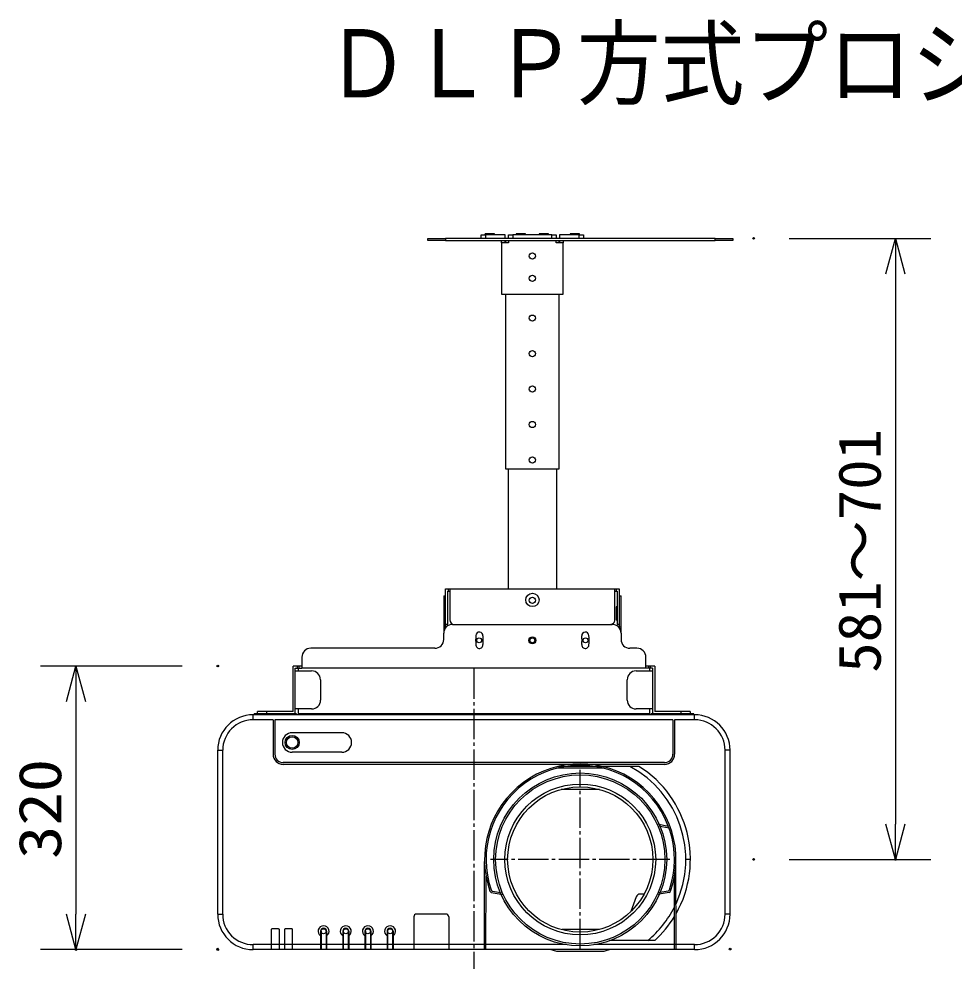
# Model space of a CAD drawing. Units: millimetres, scale not verified. Extents: x -63 to 63, y -57 to 57.
# Drawn here: x -52.8 to 0, y 3.7 to 57.3 of the extents above; entities that cross this region are included whole.
import ezdxf
from ezdxf.enums import TextEntityAlignment as Align

# ---------------------------------------------------------------- set-up
doc = ezdxf.new("R2010")
doc.units = ezdxf.units.MM
doc.header["$LTSCALE"] = 0.190236
doc.header["$PDMODE"] = 32
doc.header["$PDSIZE"] = 0.0951
doc.linetypes.add('CHAIN2', pattern=[12, 9, -1, 1, -1])
for name, color, linetype in [('0-0_MOJI1', 2, 'Continuous'), ('0-2_GAIKEI', 1, 'Continuous'), ('0-3_KIJUN', 3, 'Continuous'), ('0-4_WAKU', 7, 'Continuous')]:
    doc.layers.add(name, color=color, linetype=linetype)
doc.styles.add('ＭＳ ゴシック', font='')
doc.styles.get('ＭＳ ゴシック').set_extended_font_data('MS Gothic')

# ---------------------------------------------------------------- blocks, each defined once
blk = doc.blocks.new('_OPEN30')
at = {"layer": '0-3_KIJUN', "color": 7}
blk.add_line((0, 0), (-1, 0), dxfattribs=at)
blk.add_lwpolyline([(-1, 0.26795), (0, 0), (-1, -0.26795)], dxfattribs=at)

msp = doc.modelspace()

# ---------------------------------------------------------------- linework, layer by layer
at = {"layer": '0-2_GAIKEI'}
for p, q in [((-26.7236, 44.9645), (-26.7236, 45.1645)), ((-26.7236, 45.1645), (-26.4736, 45.1645)), ((-26.5011, 45.1645), (-26.5011, 45.2145)), ((-25.9711, 45.2145), (-26.5011, 45.2145)), ((-26.4736, 45.1645), (-26.4736, 44.9645)), ((-25.3736, 45.1645), (-26.4736, 45.1645)), ((-25.9711, 45.1645), (-25.9711, 45.2145)), ((-25.3736, 44.9645), (-25.3736, 45.1645)), ((-25.1861, 45.1645), (-24.9361, 45.1645)), ((-25.1861, 44.9645), (-25.1861, 45.1645)), ((-24.9361, 45.1645), (-24.9361, 44.9645)), ((-22.7361, 45.1645), (-24.9361, 45.1645)), ((-24.7511, 45.2145), (-24.7511, 45.1645)), ((-24.2211, 45.1645), (-24.2211, 45.2145)), ((-23.4511, 45.2145), (-23.4511, 45.1645)), ((-22.9211, 45.1645), (-22.9211, 45.2145)), ((-22.7361, 44.9645), (-22.7361, 45.1645)), ((-22.7361, 45.1645), (-22.4861, 45.1645)), ((-22.4861, 45.1645), (-22.4861, 44.9645)), ((-22.2986, 45.1645), (-22.2986, 44.9645)), ((-21.1986, 45.1645), (-22.2986, 45.1645)), ((-21.7011, 45.2145), (-21.7011, 45.1645)), ((-21.1711, 45.2145), (-21.7011, 45.2145)), ((-21.1986, 44.9645), (-21.1986, 45.1645)), ((-21.1986, 45.1645), (-20.9486, 45.1645)), ((-21.1711, 45.1645), (-21.1711, 45.2145)), ((-20.9486, 45.1645), (-20.9486, 44.9645)), ((-28.7361, 44.9645), (-28.7361, 44.8395)), ((-25.5736, 44.7145), (-25.5736, 44.8395)), ((-25.1861, 44.7145), (-25.5736, 44.7145)), ((-25.3736, 44.7145), (-25.3736, 44.8395)), ((-25.3486, 44.8395), (-25.3486, 44.7145)), ((-25.1861, 44.8395), (-25.1861, 44.7145)), ((-22.4861, 44.7145), (-22.4861, 44.8395)), ((-22.0986, 44.7145), (-22.4861, 44.7145)), ((-22.3236, 44.7145), (-22.3236, 44.8395)), ((-22.2986, 44.8395), (-22.2986, 44.7145)), ((-22.0986, 44.8395), (-22.0986, 44.7145)), ((-13.5361, 44.8395), (-13.5361, 44.9645)), ((-36.8361, 20.8395), (-37.3361, 20.8395)), ((-37.2111, 20.7145), (-36.8361, 20.7145)), ((-37.2111, 20.5645), (-36.2861, 20.5645)), ((-37.0861, 20.7145), (-37.0861, 20.8395)), ((-37.0361, 20.5645), (-37.0361, 20.7145)), ((-36.9861, 20.7145), (-36.9861, 20.8395)), ((-17.9861, 20.5645), (-17.0611, 20.5645)), ((-16.9361, 20.8395), (-17.4361, 20.8395)), ((-17.2861, 20.8395), (-17.2861, 20.7145)), ((-17.2361, 20.7145), (-17.2361, 20.5645)), ((-17.1861, 20.8395), (-17.1861, 20.7145)), ((-35.7861, 20.0645), (-35.7861, 18.9145)), ((-18.4861, 18.9145), (-18.4861, 20.0645)), ((-38.8361, 18.2645), (-38.8361, 18.1395)), ((-36.2861, 18.4145), (-37.2111, 18.4145)), ((-37.0361, 18.1395), (-37.0361, 18.4145)), ((-17.0611, 18.4145), (-17.9861, 18.4145)), ((-17.2361, 18.4145), (-17.2361, 18.1395)), ((-15.4361, 18.1395), (-15.4361, 18.2645)), ((-39.5861, 17.808), (-39.5861, 18.0895)), ((-38.4605, 17.808), (-39.5861, 17.808)), ((-38.4604, 17.808), (-38.4604, 15.8645)), ((-15.9106, 17.808), (-38.3615, 17.808)), ((-38.3615, 17.808), (-38.3615, 15.8645)), ((-17.2361, 18.1395), (-37.0361, 18.1395)), ((-15.9106, 17.808), (-15.9107, 15.8645)), ((-14.6861, 17.808), (-15.8117, 17.808)), ((-15.8117, 17.808), (-15.8117, 15.8645)), ((-14.6861, 17.808), (-14.6861, 18.0895)), ((-34.5861, 17.077), (-37.3861, 17.077)), ((-41.5861, 16.0895), (-41.3046, 16.0895)), ((-41.3046, 6.8395), (-41.3046, 16.0895)), ((-12.6861, 16.0895), (-12.9676, 16.0895)), ((-12.9676, 6.8395), (-12.9676, 16.0895)), ((-34.5861, 15.977), (-37.3861, 15.977)), ((-16.3861, 15.389), (-37.8861, 15.389)), ((-16.3861, 15.2901), (-37.8861, 15.2901)), ((-19.8077, 15.0705), (-22.4643, 15.0705)), ((-17.8241, 15.1783), (-22.4098, 15.1783)), ((-20.0552, 13.8755), (-22.2169, 13.8755)), ((-16.1598, 11.7869), (-16.7952, 11.9081)), ((-16.1272, 11.6975), (-16.7505, 11.8072)), ((-26.5419, 4.8395), (-26.5325, 9.8031)), ((-15.7303, 4.8395), (-15.7397, 9.8031)), ((-14.9263, 9.9255), (-15.1842, 9.9255)), ((-26.4539, 4.8395), (-26.4504, 8.9799)), ((-15.8183, 4.8395), (-15.8218, 8.9799)), ((-26.1517, 8.0707), (-25.4814, 7.9525)), ((-26.0871, 8.1433), (-25.5217, 8.0437)), ((-16.1205, 8.0707), (-16.7908, 7.9525)), ((-16.185, 8.1433), (-16.7505, 8.0437)), ((-17.9859, 7.811), (-18.287, 6.9838)), ((-17.5349, 7.9755), (-17.751, 7.9755)), ((-41.5545, 6.8395), (-41.3046, 6.8395)), ((-30.5228, 6.6892), (-30.5228, 4.8395)), ((-28.7095, 6.8495), (-30.3626, 6.8495)), ((-28.5493, 6.6892), (-28.5493, 4.8395)), ((-12.6861, 6.8395), (-12.9676, 6.8395)), ((-38.5455, 4.8395), (-38.5455, 5.9759)), ((-38.4855, 6.0358), (-38.1867, 6.0358)), ((-38.1268, 5.9759), (-38.1268, 4.8395)), ((-37.7955, 4.8395), (-37.7955, 5.9759)), ((-37.7355, 6.0358), (-37.4367, 6.0358)), ((-37.3768, 5.9759), (-37.3768, 4.8395)), ((-20.0552, 5.9755), (-22.1586, 5.9755)), ((-35.7809, 5.877), (-35.7809, 4.8395)), ((-35.7526, 5.877), (-35.7526, 4.8395)), ((-35.4696, 5.877), (-35.4696, 4.8395)), ((-35.4414, 5.877), (-35.4414, 4.8395)), ((-34.5309, 5.877), (-34.5309, 4.8395)), ((-34.5026, 5.877), (-34.5026, 4.8395)), ((-34.2196, 5.877), (-34.2196, 4.8395)), ((-34.1914, 5.877), (-34.1914, 4.8395)), ((-33.2809, 5.877), (-33.2809, 4.8395)), ((-33.2526, 5.877), (-33.2526, 4.8395)), ((-32.9696, 5.877), (-32.9696, 4.8395)), ((-32.9414, 5.877), (-32.9414, 4.8395)), ((-32.0309, 5.877), (-32.0309, 4.8395)), ((-32.0026, 5.877), (-32.0026, 4.8395)), ((-31.7196, 5.877), (-31.7196, 4.8395)), ((-31.6913, 5.877), (-31.6913, 4.8395)), ((-39.5861, 4.8395), (-39.5861, 5.121)), ((-21.9312, 5.121), (-39.5861, 5.121)), ((-14.6861, 5.121), (-20.341, 5.121)), ((-16.9372, 5.3504), (-19.5121, 5.3504)), ((-14.6861, 4.8395), (-14.6861, 5.121))]:
    msp.add_line(p, q, dxfattribs=at)
at = {"layer": '0-2_GAIKEI', "color": 7}
for p, q in [((-29.7361, 44.9645), (-28.7361, 44.9645)), ((-29.7361, 44.8395), (-29.7361, 44.9645)), ((-28.7361, 44.8395), (-29.7361, 44.8395)), ((-13.5361, 44.9645), (-28.7361, 44.9645)), ((-28.7361, 44.8395), (-13.5361, 44.8395)), ((-25.5736, 44.7145), (-25.5736, 41.8145)), ((-22.0986, 41.8145), (-22.0986, 44.7145)), ((-13.5361, 44.9645), (-12.5361, 44.9645)), ((-12.5361, 44.8395), (-13.5361, 44.8395)), ((-12.5361, 44.9645), (-12.5361, 44.8395)), ((-25.5736, 41.8145), (-22.0986, 41.8145)), ((-25.3486, 41.8145), (-25.3486, 31.9645)), ((-22.3236, 31.9645), (-22.3236, 41.8145)), ((-25.3486, 31.9645), (-22.3236, 31.9645)), ((-25.2111, 31.9645), (-25.2111, 25.1895)), ((-22.4611, 25.1895), (-22.4611, 31.9645)), ((-28.7361, 25.1895), (-28.5861, 25.1895)), ((-28.7361, 24.7895), (-28.7361, 25.1895)), ((-28.5861, 25.1895), (-28.5861, 25.0645)), ((-28.5861, 25.1895), (-28.4861, 25.1895)), ((-28.4861, 25.1895), (-19.1861, 25.1895)), ((-28.4861, 25.1895), (-28.4861, 23.4395)), ((-19.1861, 25.1895), (-19.0861, 25.1895)), ((-19.1861, 23.4395), (-19.1861, 25.1895)), ((-19.0861, 25.0645), (-19.0861, 25.1895)), ((-19.0861, 25.1895), (-18.9361, 25.1895)), ((-18.9361, 25.1895), (-18.9361, 24.7895)), ((-28.8361, 24.7895), (-28.7361, 24.7895)), ((-28.7361, 23.1895), (-28.7361, 24.7895)), ((-28.6111, 25.0645), (-28.5861, 25.0645)), ((-28.6111, 23.4395), (-28.6111, 25.0645)), ((-28.5861, 25.0645), (-28.4861, 25.0645)), ((-19.1861, 25.0645), (-19.0861, 25.0645)), ((-19.0861, 25.0645), (-19.0611, 25.0645)), ((-19.0611, 25.0645), (-19.0611, 23.4395)), ((-18.9361, 24.7895), (-18.9361, 23.1895)), ((-18.9361, 24.7895), (-18.8361, 24.7895)), ((-19.0611, 24.177), (-19.1111, 24.177)), ((-19.1111, 24.177), (-19.1111, 23.702)), ((-19.1111, 23.702), (-19.1111, 23.452)), ((-28.6111, 23.1895), (-28.7361, 23.1895)), ((-28.7361, 23.0395), (-28.7361, 23.1895)), ((-28.6111, 23.1895), (-28.6111, 23.4395)), ((-28.3361, 23.1895), (-19.3361, 23.1895)), ((-19.1111, 23.452), (-19.0611, 23.452)), ((-19.0611, 23.4395), (-19.0611, 23.1895)), ((-18.9361, 23.1895), (-19.0611, 23.1895)), ((-18.9361, 23.1895), (-18.9361, 23.0395)), ((-28.692, 23.0395), (-28.8361, 23.0395)), ((-28.8361, 22.3395), (-28.8361, 22.6895)), ((-18.8361, 23.0395), (-18.9802, 23.0395)), ((-18.8361, 22.6895), (-18.8361, 22.3395)), ((-29.3361, 21.8395), (-36.3361, 21.8395)), ((-17.9361, 21.8395), (-18.3361, 21.8395)), ((-36.8361, 21.3395), (-36.8361, 20.7145)), ((-17.4361, 20.7145), (-17.4361, 21.3395)), ((-37.3361, 18.2645), (-37.3361, 20.8395)), ((-37.2111, 18.1395), (-37.2111, 20.7145)), ((-17.0611, 20.7145), (-36.8361, 20.7145)), ((-17.0611, 20.7145), (-17.0611, 18.1395)), ((-16.9361, 20.8395), (-16.9361, 18.2645)), ((-39.3361, 18.1395), (-39.3361, 18.2645)), ((-15.4361, 18.2645), (-16.9361, 18.2645)), ((-14.9361, 18.2645), (-15.4361, 18.2645)), ((-14.9361, 18.2645), (-14.9361, 18.1395)), ((-14.6861, 18.0895), (-39.5861, 18.0895)), ((-39.5361, 18.0895), (-39.5361, 18.1395)), ((-37.1361, 18.1395), (-39.5361, 18.1395)), ((-37.1361, 18.0895), (-37.1361, 18.1395)), ((-17.1361, 18.0895), (-17.1361, 18.1395)), ((-14.7361, 18.1395), (-17.1361, 18.1395)), ((-14.7361, 18.0895), (-14.7361, 18.1395)), ((-41.5861, 6.8395), (-41.5861, 16.0895)), ((-12.6861, 6.8395), (-12.6861, 16.0895)), ((-14.6861, 4.8395), (-39.5861, 4.8395))]:
    msp.add_line(p, q, dxfattribs=at)
at = {"layer": '0-2_GAIKEI', "color": 3}
for p, q in [((-9.3567, 44.9645), (-1.3567, 44.9645)), ((-3.3567, 42.9645), (-3.3567, 11.9255)), ((-9.3567, 9.9255), (-1.3567, 9.9255))]:
    msp.add_line(p, q, dxfattribs=at)
at = {"layer": '0-2_GAIKEI', "color": 7, "linetype": 'CHAIN2'}
for p, q in [((-27.1361, 20.7041), (-27.1361, 3.7468)), ((-21.1361, 4.8639), (-21.1361, 14.9871)), ((-16.0745, 9.9255), (-26.1977, 9.9255))]:
    msp.add_line(p, q, dxfattribs=at)
at = {"layer": '0-2_GAIKEI'}
for points in [[(-24.2211, 45.2145), (-24.4861, 45.2145), (-24.7511, 45.2145)], [(-24.7511, 45.2145), (-24.7511, 45.2145), (-24.7511, 45.2145)], [(-22.9211, 45.2145), (-23.1861, 45.2145), (-23.4511, 45.2145)], [(-38.5455, 5.9759), (-38.5454, 5.9778), (-38.5453, 5.9796), (-38.5452, 5.9814), (-38.545, 5.9833), (-38.5447, 5.9851), (-38.5444, 5.9869), (-38.544, 5.9888), (-38.5435, 5.9906), (-38.543, 5.9924), (-38.5424, 5.9942), (-38.5418, 5.9959), (-38.5411, 5.9977), (-38.5404, 5.9994), (-38.5396, 6.0011), (-38.5388, 6.0028), (-38.5379, 6.0045), (-38.537, 6.0062), (-38.536, 6.0078), (-38.535, 6.0094), (-38.5339, 6.0109), (-38.5327, 6.0124), (-38.5316, 6.0139), (-38.5303, 6.0154), (-38.5291, 6.0168), (-38.5277, 6.0181), (-38.5264, 6.0194), (-38.525, 6.0207), (-38.5235, 6.0219), (-38.522, 6.0231), (-38.5205, 6.0243), (-38.519, 6.0253), (-38.5174, 6.0264), (-38.5158, 6.0274), (-38.5141, 6.0283), (-38.5125, 6.0292), (-38.5108, 6.03), (-38.509, 6.0308), (-38.5073, 6.0315), (-38.5055, 6.0322)], [(-38.5055, 6.0322), (-38.5038, 6.0328), (-38.502, 6.0334), (-38.5002, 6.0339), (-38.4984, 6.0343), (-38.4965, 6.0347), (-38.4947, 6.0351), (-38.4929, 6.0353), (-38.491, 6.0356), (-38.4892, 6.0357), (-38.4874, 6.0358), (-38.4855, 6.0358)], [(-38.1867, 6.0358), (-38.1849, 6.0358), (-38.183, 6.0357), (-38.1812, 6.0356), (-38.1793, 6.0353), (-38.1775, 6.0351), (-38.1757, 6.0347), (-38.1739, 6.0343), (-38.172, 6.0339), (-38.1702, 6.0334), (-38.1685, 6.0328), (-38.1667, 6.0322), (-38.1649, 6.0315), (-38.1632, 6.0308), (-38.1615, 6.03), (-38.1598, 6.0292), (-38.1581, 6.0283), (-38.1565, 6.0274), (-38.1548, 6.0264), (-38.1533, 6.0253), (-38.1517, 6.0243), (-38.1502, 6.0231), (-38.1487, 6.0219), (-38.1473, 6.0207), (-38.1458, 6.0194), (-38.1445, 6.0181), (-38.1432, 6.0168), (-38.1419, 6.0154), (-38.1407, 6.0139), (-38.1395, 6.0124), (-38.1384, 6.0109), (-38.1373, 6.0094), (-38.1362, 6.0078), (-38.1352, 6.0062), (-38.1343, 6.0045), (-38.1334, 6.0028), (-38.1326, 6.0011), (-38.1318, 5.9994), (-38.1311, 5.9977), (-38.1304, 5.9959)], [(-38.1304, 5.9959), (-38.1298, 5.9942), (-38.1292, 5.9924), (-38.1287, 5.9906), (-38.1283, 5.9888), (-38.1279, 5.9869), (-38.1275, 5.9851), (-38.1273, 5.9833), (-38.127, 5.9814), (-38.1269, 5.9796), (-38.1268, 5.9778), (-38.1268, 5.9759)], [(-37.7955, 5.9759), (-37.7954, 5.9778), (-37.7953, 5.9796), (-37.7952, 5.9814), (-37.795, 5.9833), (-37.7947, 5.9851), (-37.7944, 5.9869), (-37.794, 5.9888), (-37.7935, 5.9906), (-37.793, 5.9924), (-37.7924, 5.9942), (-37.7918, 5.9959), (-37.7911, 5.9977), (-37.7904, 5.9994), (-37.7896, 6.0011), (-37.7888, 6.0028), (-37.7879, 6.0045), (-37.787, 6.0062), (-37.786, 6.0078), (-37.785, 6.0094), (-37.7839, 6.0109), (-37.7827, 6.0124), (-37.7816, 6.0139), (-37.7803, 6.0154), (-37.7791, 6.0168), (-37.7777, 6.0181), (-37.7764, 6.0194), (-37.775, 6.0207), (-37.7735, 6.0219), (-37.772, 6.0231), (-37.7705, 6.0243), (-37.769, 6.0253), (-37.7674, 6.0264), (-37.7658, 6.0274), (-37.7641, 6.0283), (-37.7625, 6.0292), (-37.7608, 6.03), (-37.759, 6.0308), (-37.7573, 6.0315), (-37.7555, 6.0322)], [(-37.7555, 6.0322), (-37.7538, 6.0328), (-37.752, 6.0334), (-37.7502, 6.0339), (-37.7484, 6.0343), (-37.7465, 6.0347), (-37.7447, 6.0351), (-37.7429, 6.0353), (-37.741, 6.0356), (-37.7392, 6.0357), (-37.7374, 6.0358), (-37.7355, 6.0358)], [(-37.4367, 6.0358), (-37.4348, 6.0358), (-37.433, 6.0357), (-37.4312, 6.0356), (-37.4293, 6.0353), (-37.4275, 6.0351), (-37.4257, 6.0347), (-37.4239, 6.0343), (-37.422, 6.0339), (-37.4202, 6.0334), (-37.4185, 6.0328), (-37.4167, 6.0322), (-37.4149, 6.0315), (-37.4132, 6.0308), (-37.4115, 6.03), (-37.4098, 6.0292), (-37.4081, 6.0283), (-37.4065, 6.0274), (-37.4048, 6.0264), (-37.4033, 6.0253), (-37.4017, 6.0243), (-37.4002, 6.0231), (-37.3987, 6.0219), (-37.3973, 6.0207), (-37.3958, 6.0194), (-37.3945, 6.0181), (-37.3932, 6.0168), (-37.3919, 6.0154), (-37.3907, 6.0139), (-37.3895, 6.0124), (-37.3884, 6.0109), (-37.3873, 6.0094), (-37.3862, 6.0078), (-37.3852, 6.0062), (-37.3843, 6.0045), (-37.3834, 6.0028), (-37.3826, 6.0011), (-37.3818, 5.9994), (-37.3811, 5.9977), (-37.3804, 5.9959)], [(-37.3804, 5.9959), (-37.3798, 5.9942), (-37.3792, 5.9924), (-37.3787, 5.9906), (-37.3783, 5.9888), (-37.3779, 5.9869), (-37.3775, 5.9851), (-37.3773, 5.9833), (-37.377, 5.9814), (-37.3769, 5.9796), (-37.3768, 5.9778), (-37.3768, 5.9759)], [(-19.4417, 4.8395), (-19.813, 4.7305), (-22.4591, 4.7305), (-22.8305, 4.8395)]]:
    msp.add_lwpolyline(points, dxfattribs=at)
at = {"layer": '0-2_GAIKEI', "color": 7}
for points in [[(-28.8361, 24.7895), (-28.8361, 23.0395), (-28.8361, 22.6895)], [(-18.8361, 22.6895), (-18.8361, 23.0395), (-18.8361, 24.7895)], [(-37.3361, 18.2645), (-38.8361, 18.2645), (-39.3361, 18.2645)]]:
    msp.add_lwpolyline(points, dxfattribs=at)
at = {"layer": '0-2_GAIKEI'}
for centre, radius in [((-23.8361, 43.9645), 0.175), ((-23.8361, 42.7145), 0.175), ((-23.8361, 40.4645), 0.175), ((-23.8361, 38.4645), 0.175), ((-23.8361, 36.4645), 0.175), ((-23.8361, 34.4645), 0.175), ((-23.8361, 32.4645), 0.175), ((-23.8361, 24.5645), 0.375), ((-23.8361, 24.5445), 0.175), ((-26.8361, 22.2895), 0.1375), ((-23.8361, 22.2895), 0.2), ((-23.8361, 22.2895), 0.1375), ((-20.8361, 22.2895), 0.1375), ((-37.3861, 16.527), 0.4), ((-37.3861, 16.527), 0.325), ((-21.1361, 9.9255), 4.8784), ((-21.1361, 9.9255), 4.7723), ((-21.1361, 9.9255), 4.2538), ((-21.1361, 9.9255), 4.0952), ((-35.6111, 5.877), 0.1415), ((-34.3611, 5.877), 0.1415), ((-33.1111, 5.877), 0.1415), ((-31.8611, 5.877), 0.1415)]:
    msp.add_circle(centre, radius, dxfattribs=at)
at = {"layer": '0-2_GAIKEI', "color": 7}
for centre, radius, start, end in [((-28.3361, 22.6895), 0.5, 90, 179.99998), ((-28.2361, 23.4395), 0.25, 179.99998, 269.99996), ((-19.4361, 23.4395), 0.25, 269.99996, 0), ((-19.3361, 22.6895), 0.5, 0, 89.99998), ((-29.3361, 22.3395), 0.5, 269.99996, 0), ((-18.3361, 22.3395), 0.5, 179.99998, 269.99996), ((-36.3361, 21.3395), 0.5, 90, 179.99998), ((-17.9361, 21.3395), 0.5, 0, 89.99998), ((-39.5861, 16.0895), 2, 90.00004, 180.00002), ((-14.6861, 16.0895), 2, 359.99998, 89.99996), ((-39.5861, 6.8395), 2, 180.00002, 270), ((-14.6861, 6.8395), 2, 270, 359.99998)]:
    msp.add_arc(centre, radius, start, end, dxfattribs=at)
at = {"layer": '0-2_GAIKEI'}
for centre, radius, start, end in [((-23.8361, 22.2895), 3.2, 174.99996, 184.99995), ((-26.8247, 22.5509), 0.2, 355.00005, 174.99996), ((-23.8361, 22.2895), 2.8, 174.99996, 184.99995), ((-20.8475, 22.5509), 0.2, 5.00004, 184.99995), ((-23.8361, 22.2895), 2.8, 354.99997, 4.99997), ((-23.8361, 22.2895), 3.2, 354.99997, 4.99997), ((-26.8247, 22.028), 0.2, 184.99995, 4.99997), ((-20.8475, 22.028), 0.2, 174.99996, 354.99997), ((-36.2861, 20.0645), 0.5, 0, 89.99998), ((-17.9861, 20.0645), 0.5, 90, 179.99998), ((-36.2861, 18.9145), 0.5, 269.99996, 0), ((-17.9861, 18.9145), 0.5, 179.99998, 269.99996), ((-39.5861, 16.0895), 1.7185, 90.00004, 180.00002), ((-14.6861, 16.0895), 1.7185, 359.99998, 89.99996), ((-37.3861, 16.527), 0.55, 90, 270), ((-34.5861, 16.527), 0.55, 270, 90), ((-37.8861, 15.8645), 0.5744, 180.00002, 270), ((-37.8861, 15.8645), 0.4754, 180.00002, 270), ((-16.3861, 15.8645), 0.4754, 270, 359.99998), ((-16.3861, 15.8645), 0.5744, 270, 359.99998), ((-21.1361, 9.9255), 5.3978, 340.63982, 199.36123), ((-21.1361, 9.9255), 5.3131, 341.15705, 198.84401), ((-21.1361, 9.9255), 5.9519, 335.15177, 61.95118), ((-21.1361, 9.9255), 6.2098, 330.44814, 57.76803), ((-26.1343, 8.1692), 0.1, 199.36019, 259.99999), ((-26.0698, 8.2418), 0.1, 198.84295, 260.01137), ((-16.2024, 8.2418), 0.1, 279.98863, 341.15705), ((-16.1379, 8.1692), 0.1, 280.00001, 340.63982), ((-17.751, 7.7255), 0.25, 89.99996, 159.99716), ((-21.1361, 9.9255), 5.9519, 309.76609, 333.26857), ((-39.5861, 6.8394), 1.7185, 179.9998, 270.00052), ((-30.3627, 6.6893), 0.1601, 89.96634, 180.03366), ((-28.7094, 6.6893), 0.1601, 359.96502, 90.03061), ((-21.1361, 9.9255), 6.2098, 312.54553, 328.88212), ((-14.6861, 6.8394), 1.7185, 269.99948, 0.0002), ((-35.6111, 5.877), 0.3112, 303.06153, 236.93813), ((-35.6111, 5.877), 0.1698, 0, 180), ((-34.3611, 5.877), 0.3112, 303.06153, 236.93813), ((-34.3611, 5.877), 0.1698, 0, 180), ((-33.1111, 5.877), 0.3112, 303.06153, 236.93813), ((-33.1111, 5.877), 0.1698, 0, 180), ((-31.8611, 5.877), 0.3112, 303.06153, 236.93813), ((-31.8611, 5.877), 0.1698, 0, 180)]:
    msp.add_arc(centre, radius, start, end, dxfattribs=at)
at = {"layer": '0-3_KIJUN'}
for p, q in [((-43.5806, 20.8395), (-51.5806, 20.8395)), ((-49.5806, 18.8395), (-49.5806, 6.8395)), ((-43.5806, 4.8395), (-51.5806, 4.8395))]:
    msp.add_line(p, q, dxfattribs=at)
at = {"layer": '0-3_KIJUN', "color": 7}
for p in [(-11.3567, 44.9645), (-11.3567, 9.9255), (-3.3567, 9.9255)]:
    msp.add_point(p, dxfattribs=at)
at = {"layer": '0-4_WAKU'}
for p in [(-41.5806, 20.8395), (-49.5806, 4.8395), (-41.5861, 4.8667), (-41.5806, 4.8395), (-12.6861, 4.8667)]:
    msp.add_point(p, dxfattribs=at)

# ---------------------------------------------------------------- block references
at = {"layer": '0-2_GAIKEI', "xscale": 2, "yscale": 2}
for p, rotation in [((-3.3567, 44.9645), 90), ((-3.3567, 9.9255), 270)]:
    msp.add_blockref('_OPEN30', p, dxfattribs=dict(at, rotation=rotation))
at = {"layer": '0-3_KIJUN', "xscale": 2, "yscale": 2}
for p, rotation in [((-49.5806, 20.8395), 90), ((-49.5806, 4.8395), 270)]:
    msp.add_blockref('_OPEN30', p, dxfattribs=dict(at, rotation=rotation))

# ---------------------------------------------------------------- texts
at = {"layer": '0-0_MOJI1', "style": 'ＭＳ ゴシック', "width": 0.9}
msp.add_text('ＤＬＰ方式プロジェクター天吊り金具付', height=3.848, dxfattribs=at).set_placement((-35.5001, 51.7599), align=Align.BOTTOM_LEFT)
at = {"layer": '0-2_GAIKEI', "color": 3, "style": 'ＭＳ ゴシック', "width": 1.05}
msp.add_text('581～701', height=2.406, rotation=90, dxfattribs=at).set_placement((-3.4663, 20.4568), align=Align.BOTTOM_LEFT)
at = {"layer": '0-3_KIJUN', "style": 'ＭＳ ゴシック', "width": 1.15}
msp.add_text('320', height=2.406, rotation=90, dxfattribs=at).set_placement((-49.6902, 9.9523), align=Align.BOTTOM_LEFT)

doc.saveas('drawing.dxf')
